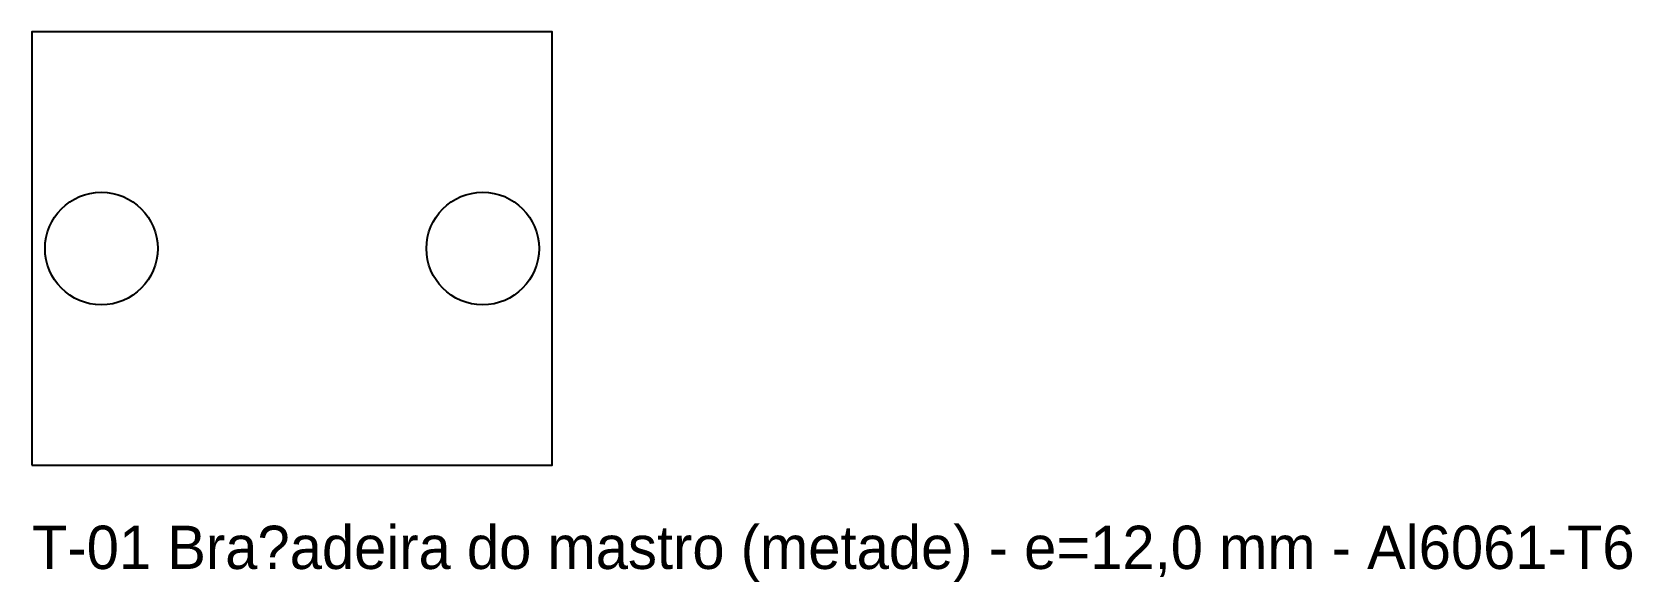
# Model space of a CAD drawing. Header units: millimetres. Extents: x 0 to 185, y -14 to 50.
import ezdxf

# ---------------------------------------------------------------- set-up
doc = ezdxf.new("R2010")
doc.units = ezdxf.units.MM

msp = doc.modelspace()

# ---------------------------------------------------------------- linework, layer by layer
at = {"layer": 'CORTE'}
msp.add_lwpolyline([(0, 0), (60, 0), (60, 50), (0, 50)], close=True, dxfattribs=at)
at = {"layer": 'FUROS'}
for centre in [(8, 25), (52, 25)]:
    msp.add_circle(centre, 6.5, dxfattribs=at)

# ---------------------------------------------------------------- texts
at = {"layer": 'GRAVAR-NAO'}
msp.add_text('T-01 Bra?adeira do mastro (metade) - e=12,0 mm - Al6061-T6', height=5, dxfattribs=at).set_placement((0, -12))

doc.saveas('drawing.dxf')
